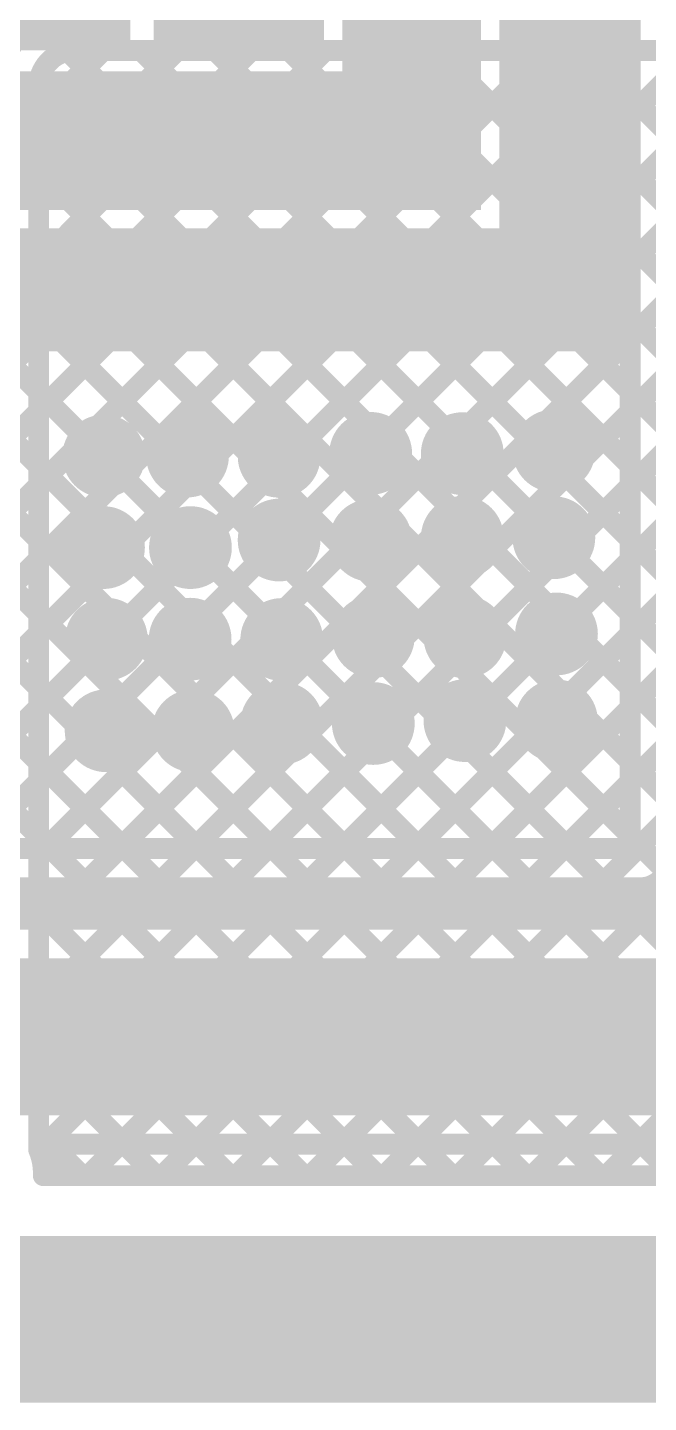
# Model space of a CAD drawing. Header units: millimetres. Extents: x 3.06 to 5.82, y 1.29 to 3.84.
# Drawn here: x 4.235 to 4.472, y 1.286 to 1.812 of the extents above; entities that cross this region are included whole.
import ezdxf

# ---------------------------------------------------------------- set-up
doc = ezdxf.new("R2010")
doc.units = ezdxf.units.MM
doc.header["$MEASUREMENT"] = 0
for name, color, linetype in [('BottomLayer', 5, 'Continuous'), ('BottomSolder', 6, 'Continuous'), ('Mechanical13', 56, 'Continuous'), ('MultiLayer', 9, 'Continuous'), ('TopLayer', 1, 'Continuous'), ('TopSolder', 216, 'Continuous'), ('ViaHoleLayer', 16, 'Continuous')]:
    doc.layers.add(name, color=color, linetype=linetype)

msp = doc.modelspace()

# ---------------------------------------------------------------- linework, layer by layer
at = {"layer": 'BottomLayer'}
for points, const_width in [([(4.419, 1.731), (4.419, 3.181)], 0.008), ([(4.465, 1.498), (4.465, 2.797)], 0.008), ([(4.419, 1.86011), (4.465, 1.81411)], 0.008), ([(4.419, 1.78856), (4.465, 1.83456)], 0.008), ([(4.419, 1.83183), (4.465, 1.78583)], 0.008), ([(4.419, 1.76028), (4.465, 1.80628)], 0.008), ([(4.419, 1.80354), (4.465, 1.75754)], 0.008), ([(4.419, 1.73199), (4.465, 1.77799)], 0.008), ([(4.419, 1.77526), (4.465, 1.72926)], 0.008), ([(4.21329, 1.498), (4.465, 1.74971)], 0.008), ([(4.419, 1.74697), (4.465, 1.70097)], 0.008), ([(4.038, 1.5207), (4.2483, 1.731)], 0.008), ([(4.038, 1.731), (4.344, 1.731)], 0.008), ([(4.038, 1.49241), (4.27659, 1.731)], 0.008), ([(4.038, 1.43585), (4.33315, 1.731)], 0.008), ([(4.038, 1.46413), (4.30487, 1.731)], 0.008), ([(4.03899, 1.731), (4.27199, 1.498)], 0.008), ([(4.06728, 1.731), (4.30028, 1.498)], 0.008), ([(4.09556, 1.731), (4.32856, 1.498)], 0.008), ([(4.12244, 1.492), (4.36144, 1.731)], 0.008), ([(4.12385, 1.731), (4.35685, 1.498)], 0.008), ([(4.15213, 1.731), (4.38513, 1.498)], 0.008), ([(4.15672, 1.498), (4.38972, 1.731)], 0.008), ([(4.18041, 1.731), (4.41341, 1.498)], 0.008), ([(4.18501, 1.498), (4.41801, 1.731)], 0.008), ([(4.2087, 1.731), (4.4417, 1.498)], 0.008), ([(4.23698, 1.731), (4.465, 1.50298)], 0.008), ([(4.26527, 1.731), (4.465, 1.53127)], 0.008), ([(4.29355, 1.731), (4.465, 1.55955)], 0.008), ([(4.32184, 1.731), (4.465, 1.58784)], 0.008), ([(4.344, 1.731), (4.415, 1.731)], 0.008), ([(4.344, 1.731), (4.415, 1.731)], 0.008), ([(4.35012, 1.731), (4.465, 1.61612)], 0.008), ([(4.3784, 1.731), (4.465, 1.6444)], 0.008), ([(4.40669, 1.731), (4.465, 1.67269)], 0.008), ([(4.415, 1.731), (4.419, 1.731)], 0.008), ([(4.24158, 1.498), (4.465, 1.72142)], 0.008), ([(4.038, 1.70371), (4.24371, 1.498)], 0.008), ([(4.26986, 1.498), (4.465, 1.69314)], 0.008), ([(4.29814, 1.498), (4.465, 1.66486)], 0.008), ([(4.32643, 1.498), (4.465, 1.63657)], 0.008), ([(4.35471, 1.498), (4.465, 1.60829)], 0.008), ([(4.383, 1.498), (4.465, 1.58)], 0.008), ([(4.41128, 1.498), (4.465, 1.55172)], 0.008), ([(4.43957, 1.498), (4.465, 1.52343)], 0.008), ([(4.149, 1.498), (4.465, 1.498)], 0.008), ([(4.149, 1.477), (4.469, 1.477)], 0.02), ([(4.244, 1.385), (5.226, 1.385)], 0.008), ([(4.244, 1.373), (4.244, 1.385)], 0.008), ([(4.244, 1.38457), (4.25557, 1.373)], 0.008), ([(4.258, 1.373), (4.27, 1.385)], 0.008), ([(4.27186, 1.385), (4.28386, 1.373)], 0.008), ([(4.28628, 1.373), (4.29828, 1.385)], 0.008), ([(4.30014, 1.385), (4.31214, 1.373)], 0.008), ([(4.31457, 1.373), (4.32657, 1.385)], 0.008), ([(4.32842, 1.385), (4.34042, 1.373)], 0.008), ([(4.34285, 1.373), (4.35485, 1.385)], 0.008), ([(4.35671, 1.385), (4.36871, 1.373)], 0.008), ([(4.37113, 1.373), (4.38313, 1.385)], 0.008), ([(4.38499, 1.385), (4.39699, 1.373)], 0.008), ([(4.39942, 1.373), (4.41142, 1.385)], 0.008), ([(4.41328, 1.385), (4.42528, 1.373)], 0.008), ([(4.4277, 1.373), (4.4397, 1.385)], 0.008), ([(4.44156, 1.385), (4.45356, 1.373)], 0.008), ([(4.45599, 1.373), (4.46799, 1.385)], 0.008), ([(4.46985, 1.385), (4.48185, 1.373)], 0.008), ([(4.244, 1.373), (5.22688, 1.373)], 0.008)]:
    msp.add_lwpolyline(points, dxfattribs=dict(at, const_width=const_width))
for points, const_width in [([(4.463, 1.81411, 1), (4.467, 1.81411, 1)], 0.004), ([(4.417, 1.80354, 1), (4.421, 1.80354, 1)], 0.004), ([(4.463, 1.80628, 1), (4.467, 1.80628, 1)], 0.004), ([(4.417, 1.78856, 1), (4.421, 1.78856, 1)], 0.004), ([(4.463, 1.78583, 1), (4.467, 1.78583, 1)], 0.004), ([(4.463, 1.77799, 1), (4.467, 1.77799, 1)], 0.004), ([(4.417, 1.77526, 1), (4.421, 1.77526, 1)], 0.004), ([(4.417, 1.76028, 1), (4.421, 1.76028, 1)], 0.004), ([(4.463, 1.75754, 1), (4.467, 1.75754, 1)], 0.004), ([(4.417, 1.74697, 1), (4.421, 1.74697, 1)], 0.004), ([(4.463, 1.74971, 1), (4.467, 1.74971, 1)], 0.004), ([(4.23498, 1.731, 1), (4.23898, 1.731, 1)], 0.004), ([(4.2463, 1.731, 1), (4.2503, 1.731, 1)], 0.004), ([(4.26327, 1.731, 1), (4.26727, 1.731, 1)], 0.004), ([(4.27459, 1.731, 1), (4.27859, 1.731, 1)], 0.004), ([(4.29155, 1.731, 1), (4.29555, 1.731, 1)], 0.004), ([(4.30287, 1.731, 1), (4.30687, 1.731, 1)], 0.004), ([(4.31984, 1.731, 1), (4.32384, 1.731, 1)], 0.004), ([(4.33115, 1.731, 1), (4.33515, 1.731, 1)], 0.004), ([(4.342, 1.731, 1), (4.346, 1.731, 1)], 0.004), ([(4.342, 1.731, 1), (4.346, 1.731, 1)], 0.004), ([(4.342, 1.731, 1), (4.346, 1.731, 1)], 0.004), ([(4.34812, 1.731, 1), (4.35212, 1.731, 1)], 0.004), ([(4.35944, 1.731, 1), (4.36344, 1.731, 1)], 0.004), ([(4.3764, 1.731, 1), (4.3804, 1.731, 1)], 0.004), ([(4.38772, 1.731, 1), (4.39172, 1.731, 1)], 0.004), ([(4.40469, 1.731, 1), (4.40869, 1.731, 1)], 0.004), ([(4.413, 1.731, 1), (4.417, 1.731, 1)], 0.004), ([(4.413, 1.731, 1), (4.417, 1.731, 1)], 0.004), ([(4.413, 1.731, 1), (4.417, 1.731, 1)], 0.004), ([(4.41601, 1.731, 1), (4.42001, 1.731, 1)], 0.004), ([(4.417, 1.73199, 1), (4.421, 1.73199, 1)], 0.004), ([(4.417, 1.731, 1), (4.421, 1.731, 1)], 0.004), ([(4.417, 1.731, 1), (4.421, 1.731, 1)], 0.004), ([(4.463, 1.72926, 1), (4.467, 1.72926, 1)], 0.004), ([(4.463, 1.72142, 1), (4.467, 1.72142, 1)], 0.004), ([(4.463, 1.70097, 1), (4.467, 1.70097, 1)], 0.004), ([(4.463, 1.69314, 1), (4.467, 1.69314, 1)], 0.004), ([(4.463, 1.67269, 1), (4.467, 1.67269, 1)], 0.004), ([(4.463, 1.66486, 1), (4.467, 1.66486, 1)], 0.004), ([(4.35998, 1.649, 1), (4.37179, 1.649, 1)], 0.01181), ([(4.39498, 1.64889, 1), (4.40679, 1.64889, 1)], 0.01181), ([(4.42998, 1.65, 1), (4.44179, 1.65, 1)], 0.01181), ([(4.25798, 1.648, 1), (4.26979, 1.648, 1)], 0.01181), ([(4.28998, 1.648, 1), (4.30179, 1.648, 1)], 0.01181), ([(4.32498, 1.64789, 1), (4.33679, 1.64789, 1)], 0.01181), ([(4.463, 1.6444, 1), (4.467, 1.6444, 1)], 0.004), ([(4.463, 1.63657, 1), (4.467, 1.63657, 1)], 0.004), ([(4.25787, 1.613, 1), (4.26968, 1.613, 1)], 0.01181), ([(4.29109, 1.613, 1), (4.30291, 1.613, 1)], 0.01181), ([(4.32498, 1.61589, 1), (4.33679, 1.61589, 1)], 0.01181), ([(4.35998, 1.61578, 1), (4.37179, 1.61578, 1)], 0.01181), ([(4.39498, 1.61689, 1), (4.40679, 1.61689, 1)], 0.01181), ([(4.42998, 1.61678, 1), (4.44179, 1.61678, 1)], 0.01181), ([(4.463, 1.61612, 1), (4.467, 1.61612, 1)], 0.004), ([(4.463, 1.60829, 1), (4.467, 1.60829, 1)], 0.004), ([(4.25898, 1.578, 1), (4.27079, 1.578, 1)], 0.01181), ([(4.29098, 1.578, 1), (4.30279, 1.578, 1)], 0.01181), ([(4.32598, 1.57789, 1), (4.33779, 1.57789, 1)], 0.01181), ([(4.36098, 1.579, 1), (4.37279, 1.579, 1)], 0.01181), ([(4.39598, 1.57889, 1), (4.40779, 1.57889, 1)], 0.01181), ([(4.43098, 1.58, 1), (4.44279, 1.58, 1)], 0.01181), ([(4.463, 1.58784, 1), (4.467, 1.58784, 1)], 0.004), ([(4.463, 1.58, 1), (4.467, 1.58, 1)], 0.004), ([(4.463, 1.55955, 1), (4.467, 1.55955, 1)], 0.004), ([(4.32598, 1.54589, 1), (4.33779, 1.54589, 1)], 0.01181), ([(4.36098, 1.54578, 1), (4.37279, 1.54578, 1)], 0.01181), ([(4.39598, 1.54689, 1), (4.40779, 1.54689, 1)], 0.01181), ([(4.43098, 1.54678, 1), (4.44279, 1.54678, 1)], 0.01181), ([(4.463, 1.55172, 1), (4.467, 1.55172, 1)], 0.004), ([(4.25887, 1.543, 1), (4.27068, 1.543, 1)], 0.01181), ([(4.29209, 1.543, 1), (4.30391, 1.543, 1)], 0.01181), ([(4.463, 1.53127, 1), (4.467, 1.53127, 1)], 0.004), ([(4.463, 1.52343, 1), (4.467, 1.52343, 1)], 0.004), ([(4.463, 1.50298, 1), (4.467, 1.50298, 1)], 0.004), ([(4.23958, 1.498, 1), (4.24358, 1.498, 1)], 0.004), ([(4.24171, 1.498, 1), (4.24571, 1.498, 1)], 0.004), ([(4.26786, 1.498, 1), (4.27186, 1.498, 1)], 0.004), ([(4.26999, 1.498, 1), (4.27399, 1.498, 1)], 0.004), ([(4.29614, 1.498, 1), (4.30014, 1.498, 1)], 0.004), ([(4.29828, 1.498, 1), (4.30228, 1.498, 1)], 0.004), ([(4.32443, 1.498, 1), (4.32843, 1.498, 1)], 0.004), ([(4.32656, 1.498, 1), (4.33056, 1.498, 1)], 0.004), ([(4.35271, 1.498, 1), (4.35671, 1.498, 1)], 0.004), ([(4.35485, 1.498, 1), (4.35885, 1.498, 1)], 0.004), ([(4.381, 1.498, 1), (4.385, 1.498, 1)], 0.004), ([(4.38313, 1.498, 1), (4.38713, 1.498, 1)], 0.004), ([(4.40928, 1.498, 1), (4.41328, 1.498, 1)], 0.004), ([(4.41141, 1.498, 1), (4.41541, 1.498, 1)], 0.004), ([(4.43757, 1.498, 1), (4.44157, 1.498, 1)], 0.004), ([(4.4397, 1.498, 1), (4.4437, 1.498, 1)], 0.004), ([(4.463, 1.498, 1), (4.467, 1.498, 1)], 0.004), ([(4.463, 1.498, 1), (4.467, 1.498, 1)], 0.004), ([(4.464, 1.477, 1), (4.474, 1.477, 1)], 0.01), ([(4.464, 1.477, 1), (4.474, 1.477, 1)], 0.01), ([(4.242, 1.385, 1), (4.246, 1.385, 1)], 0.004), ([(4.242, 1.385, 1), (4.246, 1.385, 1)], 0.004), ([(4.242, 1.38457, 1), (4.246, 1.38457, 1)], 0.004), ([(4.268, 1.385, 1), (4.272, 1.385, 1)], 0.004), ([(4.26986, 1.385, 1), (4.27386, 1.385, 1)], 0.004), ([(4.29628, 1.385, 1), (4.30028, 1.385, 1)], 0.004), ([(4.29814, 1.385, 1), (4.30214, 1.385, 1)], 0.004), ([(4.32457, 1.385, 1), (4.32857, 1.385, 1)], 0.004), ([(4.32642, 1.385, 1), (4.33042, 1.385, 1)], 0.004), ([(4.35285, 1.385, 1), (4.35685, 1.385, 1)], 0.004), ([(4.35471, 1.385, 1), (4.35871, 1.385, 1)], 0.004), ([(4.38113, 1.385, 1), (4.38513, 1.385, 1)], 0.004), ([(4.38299, 1.385, 1), (4.38699, 1.385, 1)], 0.004), ([(4.40942, 1.385, 1), (4.41342, 1.385, 1)], 0.004), ([(4.41128, 1.385, 1), (4.41528, 1.385, 1)], 0.004), ([(4.4377, 1.385, 1), (4.4417, 1.385, 1)], 0.004), ([(4.43956, 1.385, 1), (4.44356, 1.385, 1)], 0.004), ([(4.46599, 1.385, 1), (4.46999, 1.385, 1)], 0.004), ([(4.46785, 1.385, 1), (4.47185, 1.385, 1)], 0.004), ([(4.242, 1.373, 1), (4.246, 1.373, 1)], 0.004), ([(4.242, 1.373, 1), (4.246, 1.373, 1)], 0.004), ([(4.25357, 1.373, 1), (4.25757, 1.373, 1)], 0.004), ([(4.256, 1.373, 1), (4.26, 1.373, 1)], 0.004), ([(4.28186, 1.373, 1), (4.28586, 1.373, 1)], 0.004), ([(4.28428, 1.373, 1), (4.28828, 1.373, 1)], 0.004), ([(4.31014, 1.373, 1), (4.31414, 1.373, 1)], 0.004), ([(4.31257, 1.373, 1), (4.31657, 1.373, 1)], 0.004), ([(4.33842, 1.373, 1), (4.34242, 1.373, 1)], 0.004), ([(4.34085, 1.373, 1), (4.34485, 1.373, 1)], 0.004), ([(4.36671, 1.373, 1), (4.37071, 1.373, 1)], 0.004), ([(4.36913, 1.373, 1), (4.37313, 1.373, 1)], 0.004), ([(4.39499, 1.373, 1), (4.39899, 1.373, 1)], 0.004), ([(4.39742, 1.373, 1), (4.40142, 1.373, 1)], 0.004), ([(4.42328, 1.373, 1), (4.42728, 1.373, 1)], 0.004), ([(4.4257, 1.373, 1), (4.4297, 1.373, 1)], 0.004), ([(4.45156, 1.373, 1), (4.45556, 1.373, 1)], 0.004), ([(4.45399, 1.373, 1), (4.45799, 1.373, 1)], 0.004)]:
    msp.add_lwpolyline(points, format="xyb", close=True, dxfattribs=dict(at, const_width=const_width))
at = {"layer": 'BottomLayer', "const_width": 0.02}
msp.add_lwpolyline([(4.486, 1.494, -0.414214), (4.469, 1.477)], format="xyb", dxfattribs=at)
at = {"layer": 'BottomLayer'}
for points in [[(4.416, 1.688), (4.464, 1.688), (4.416, 3.257), (4.464, 3.257)], [(4.355, 1.742), (4.408, 1.742), (4.355, 3.229), (4.408, 3.229)], [(4.283, 1.803), (4.348, 1.803), (4.283, 3.181), (4.348, 3.181)], [(4.231, 1.803), (4.274, 1.803), (4.231, 2.965), (4.274, 2.965)], [(3.437, 1.803), (4.244, 1.803), (3.437, 1.833), (4.244, 1.833)], [(3.761, 1.742), (4.404, 1.742), (3.761, 1.795), (4.404, 1.795)], [(4.07, 1.688), (4.449, 1.688), (4.07, 1.735), (4.449, 1.735)], [(4.122, 1.396), (5.263, 1.396), (4.122, 1.456), (5.263, 1.456)]]:
    msp.add_solid(points, dxfattribs=at)
at = {"layer": 'BottomSolder', "const_width": 0.01581}
for points in [[(4.42798, 1.65, 1), (4.44379, 1.65, 1)], [(4.25598, 1.648, 1), (4.27179, 1.648, 1)], [(4.28798, 1.648, 1), (4.30379, 1.648, 1)], [(4.32298, 1.64789, 1), (4.33879, 1.64789, 1)], [(4.35798, 1.649, 1), (4.37379, 1.649, 1)], [(4.39298, 1.64889, 1), (4.40879, 1.64889, 1)], [(4.32298, 1.61589, 1), (4.33879, 1.61589, 1)], [(4.35798, 1.61578, 1), (4.37379, 1.61578, 1)], [(4.39298, 1.61689, 1), (4.40879, 1.61689, 1)], [(4.42798, 1.61678, 1), (4.44379, 1.61678, 1)], [(4.25587, 1.613, 1), (4.27168, 1.613, 1)], [(4.28909, 1.613, 1), (4.30491, 1.613, 1)], [(4.25698, 1.578, 1), (4.27279, 1.578, 1)], [(4.28898, 1.578, 1), (4.30479, 1.578, 1)], [(4.32398, 1.57789, 1), (4.33979, 1.57789, 1)], [(4.35898, 1.579, 1), (4.37479, 1.579, 1)], [(4.39398, 1.57889, 1), (4.40979, 1.57889, 1)], [(4.42898, 1.58, 1), (4.44479, 1.58, 1)], [(4.32398, 1.54589, 1), (4.33979, 1.54589, 1)], [(4.35898, 1.54578, 1), (4.37479, 1.54578, 1)], [(4.39398, 1.54689, 1), (4.40979, 1.54689, 1)], [(4.42898, 1.54678, 1), (4.44479, 1.54678, 1)], [(4.25687, 1.543, 1), (4.27268, 1.543, 1)], [(4.29009, 1.543, 1), (4.30591, 1.543, 1)]]:
    msp.add_lwpolyline(points, format="xyb", close=True, dxfattribs=at)
at = {"layer": 'Mechanical13', "const_width": 0.01}
msp.add_lwpolyline([(3.303, 1.29131), (5.81898, 1.29131)], dxfattribs=at)
at = {"layer": 'MultiLayer', "const_width": 0.01181}
for points in [[(4.35998, 1.649, 1), (4.37179, 1.649, 1)], [(4.39498, 1.64889, 1), (4.40679, 1.64889, 1)], [(4.42998, 1.65, 1), (4.44179, 1.65, 1)], [(4.25798, 1.648, 1), (4.26979, 1.648, 1)], [(4.28998, 1.648, 1), (4.30179, 1.648, 1)], [(4.32498, 1.64789, 1), (4.33679, 1.64789, 1)], [(4.25787, 1.613, 1), (4.26968, 1.613, 1)], [(4.29109, 1.613, 1), (4.30291, 1.613, 1)], [(4.32498, 1.61589, 1), (4.33679, 1.61589, 1)], [(4.35998, 1.61578, 1), (4.37179, 1.61578, 1)], [(4.39498, 1.61689, 1), (4.40679, 1.61689, 1)], [(4.42998, 1.61678, 1), (4.44179, 1.61678, 1)], [(4.25898, 1.578, 1), (4.27079, 1.578, 1)], [(4.29098, 1.578, 1), (4.30279, 1.578, 1)], [(4.32598, 1.57789, 1), (4.33779, 1.57789, 1)], [(4.36098, 1.579, 1), (4.37279, 1.579, 1)], [(4.39598, 1.57889, 1), (4.40779, 1.57889, 1)], [(4.43098, 1.58, 1), (4.44279, 1.58, 1)], [(4.32598, 1.54589, 1), (4.33779, 1.54589, 1)], [(4.36098, 1.54578, 1), (4.37279, 1.54578, 1)], [(4.39598, 1.54689, 1), (4.40779, 1.54689, 1)], [(4.43098, 1.54678, 1), (4.44279, 1.54678, 1)], [(4.25887, 1.543, 1), (4.27068, 1.543, 1)], [(4.29209, 1.543, 1), (4.30391, 1.543, 1)]]:
    msp.add_lwpolyline(points, format="xyb", close=True, dxfattribs=at)
at = {"layer": 'TopLayer', "const_width": 0.008}
for points in [[(4.39942, 1.373), (4.95142, 1.925)], [(4.4277, 1.373), (4.9797, 1.925)], [(4.45599, 1.373), (5.00799, 1.925)], [(4.37113, 1.373), (4.80168, 1.80355)], [(4.239, 1.60856), (4.43344, 1.803)], [(4.239, 1.63685), (4.40515, 1.803)], [(4.239, 1.77827), (4.26373, 1.803)], [(4.239, 1.7217), (4.3203, 1.803)], [(4.239, 1.66513), (4.37687, 1.803)], [(4.239, 1.69341), (4.34859, 1.803)], [(4.239, 1.55199), (4.49001, 1.803)], [(4.239, 1.43886), (4.60314, 1.803)], [(4.239, 1.58028), (4.46172, 1.803)], [(4.239, 1.41057), (4.63143, 1.803)], [(4.239, 1.74998), (4.29202, 1.803)], [(4.239, 1.52371), (4.51829, 1.803)], [(4.239, 1.49542), (4.54658, 1.803)], [(4.239, 1.46714), (4.57486, 1.803)], [(4.23918, 1.38247), (4.65971, 1.803)], [(4.25013, 1.8027), (4.67984, 1.373)], [(4.253, 1.803), (4.795, 1.803)], [(4.258, 1.373), (4.688, 1.803)], [(4.27812, 1.803), (4.70812, 1.373)], [(4.28628, 1.373), (4.71628, 1.803)], [(4.3064, 1.803), (4.7364, 1.373)], [(4.31457, 1.373), (4.74457, 1.803)], [(4.33469, 1.803), (4.76469, 1.373)], [(4.34285, 1.373), (4.77285, 1.803)], [(4.36297, 1.803), (4.79297, 1.373)], [(4.39126, 1.803), (4.82126, 1.373)], [(4.41954, 1.803), (4.84954, 1.373)], [(4.44783, 1.803), (4.87783, 1.373)], [(4.239, 1.38291), (4.239, 1.789)], [(4.239, 1.78555), (4.65155, 1.373)], [(4.239, 1.75727), (4.62327, 1.373)], [(4.239, 1.72898), (4.59498, 1.373)], [(4.239, 1.7007), (4.5667, 1.373)], [(4.239, 1.67241), (4.53841, 1.373)], [(4.239, 1.64413), (4.51013, 1.373)], [(4.239, 1.61585), (4.48185, 1.373)], [(4.239, 1.58756), (4.45356, 1.373)], [(4.239, 1.55928), (4.42528, 1.373)], [(4.239, 1.53099), (4.39699, 1.373)], [(4.239, 1.50271), (4.36871, 1.373)], [(4.239, 1.47442), (4.34042, 1.373)], [(4.239, 1.44614), (4.31214, 1.373)], [(4.239, 1.41786), (4.28386, 1.373)], [(4.239, 1.38957), (4.25557, 1.373)], [(4.24079, 1.373), (5.448, 1.373)]]:
    msp.add_lwpolyline(points, dxfattribs=at)
at = {"layer": 'TopLayer'}
for points, const_width in [([(4.2, 1.80708, -0.320876), (4.253, 1.845)], 0.008), ([(4.218, 1.789, -0.414214), (4.253, 1.824)], 0.02), ([(4.239, 1.789, -0.414214), (4.253, 1.803)], 0.008), ([(4.239, 1.38291, -0.100628), (4.24081, 1.374)], 0.008)]:
    msp.add_lwpolyline(points, format="xyb", dxfattribs=dict(at, const_width=const_width))
for points, const_width in [([(4.24813, 1.8027, 1), (4.25213, 1.8027, 1)], 0.004), ([(4.251, 1.803, 1), (4.255, 1.803, 1)], 0.004), ([(4.251, 1.803, 1), (4.255, 1.803, 1)], 0.004), ([(4.26173, 1.803, 1), (4.26573, 1.803, 1)], 0.004), ([(4.27612, 1.803, 1), (4.28012, 1.803, 1)], 0.004), ([(4.29002, 1.803, 1), (4.29402, 1.803, 1)], 0.004), ([(4.3044, 1.803, 1), (4.3084, 1.803, 1)], 0.004), ([(4.3183, 1.803, 1), (4.3223, 1.803, 1)], 0.004), ([(4.33269, 1.803, 1), (4.33669, 1.803, 1)], 0.004), ([(4.34659, 1.803, 1), (4.35059, 1.803, 1)], 0.004), ([(4.36097, 1.803, 1), (4.36497, 1.803, 1)], 0.004), ([(4.37487, 1.803, 1), (4.37887, 1.803, 1)], 0.004), ([(4.38926, 1.803, 1), (4.39326, 1.803, 1)], 0.004), ([(4.40315, 1.803, 1), (4.40715, 1.803, 1)], 0.004), ([(4.41754, 1.803, 1), (4.42154, 1.803, 1)], 0.004), ([(4.43144, 1.803, 1), (4.43544, 1.803, 1)], 0.004), ([(4.44583, 1.803, 1), (4.44983, 1.803, 1)], 0.004), ([(4.45972, 1.803, 1), (4.46372, 1.803, 1)], 0.004), ([(4.237, 1.789, 1), (4.241, 1.789, 1)], 0.004), ([(4.237, 1.789, 1), (4.241, 1.789, 1)], 0.004), ([(4.237, 1.78555, 1), (4.241, 1.78555, 1)], 0.004), ([(4.237, 1.77827, 1), (4.241, 1.77827, 1)], 0.004), ([(4.237, 1.75727, 1), (4.241, 1.75727, 1)], 0.004), ([(4.237, 1.74998, 1), (4.241, 1.74998, 1)], 0.004), ([(4.237, 1.72898, 1), (4.241, 1.72898, 1)], 0.004), ([(4.237, 1.7217, 1), (4.241, 1.7217, 1)], 0.004), ([(4.237, 1.7007, 1), (4.241, 1.7007, 1)], 0.004), ([(4.237, 1.69341, 1), (4.241, 1.69341, 1)], 0.004), ([(4.237, 1.67241, 1), (4.241, 1.67241, 1)], 0.004), ([(4.237, 1.66513, 1), (4.241, 1.66513, 1)], 0.004), ([(4.35998, 1.649, 1), (4.37179, 1.649, 1)], 0.01181), ([(4.39498, 1.64889, 1), (4.40679, 1.64889, 1)], 0.01181), ([(4.42998, 1.65, 1), (4.44179, 1.65, 1)], 0.01181), ([(4.25798, 1.648, 1), (4.26979, 1.648, 1)], 0.01181), ([(4.28998, 1.648, 1), (4.30179, 1.648, 1)], 0.01181), ([(4.32498, 1.64789, 1), (4.33679, 1.64789, 1)], 0.01181), ([(4.237, 1.64413, 1), (4.241, 1.64413, 1)], 0.004), ([(4.237, 1.63685, 1), (4.241, 1.63685, 1)], 0.004), ([(4.25787, 1.613, 1), (4.26968, 1.613, 1)], 0.01181), ([(4.29109, 1.613, 1), (4.30291, 1.613, 1)], 0.01181), ([(4.32498, 1.61589, 1), (4.33679, 1.61589, 1)], 0.01181), ([(4.35998, 1.61578, 1), (4.37179, 1.61578, 1)], 0.01181), ([(4.39498, 1.61689, 1), (4.40679, 1.61689, 1)], 0.01181), ([(4.42998, 1.61678, 1), (4.44179, 1.61678, 1)], 0.01181), ([(4.237, 1.61585, 1), (4.241, 1.61585, 1)], 0.004), ([(4.237, 1.60856, 1), (4.241, 1.60856, 1)], 0.004), ([(4.237, 1.58756, 1), (4.241, 1.58756, 1)], 0.004), ([(4.25898, 1.578, 1), (4.27079, 1.578, 1)], 0.01181), ([(4.29098, 1.578, 1), (4.30279, 1.578, 1)], 0.01181), ([(4.32598, 1.57789, 1), (4.33779, 1.57789, 1)], 0.01181), ([(4.36098, 1.579, 1), (4.37279, 1.579, 1)], 0.01181), ([(4.39598, 1.57889, 1), (4.40779, 1.57889, 1)], 0.01181), ([(4.43098, 1.58, 1), (4.44279, 1.58, 1)], 0.01181), ([(4.237, 1.58028, 1), (4.241, 1.58028, 1)], 0.004), ([(4.237, 1.55928, 1), (4.241, 1.55928, 1)], 0.004), ([(4.237, 1.55199, 1), (4.241, 1.55199, 1)], 0.004), ([(4.32598, 1.54589, 1), (4.33779, 1.54589, 1)], 0.01181), ([(4.36098, 1.54578, 1), (4.37279, 1.54578, 1)], 0.01181), ([(4.39598, 1.54689, 1), (4.40779, 1.54689, 1)], 0.01181), ([(4.43098, 1.54678, 1), (4.44279, 1.54678, 1)], 0.01181), ([(4.25887, 1.543, 1), (4.27068, 1.543, 1)], 0.01181), ([(4.29209, 1.543, 1), (4.30391, 1.543, 1)], 0.01181), ([(4.237, 1.53099, 1), (4.241, 1.53099, 1)], 0.004), ([(4.237, 1.52371, 1), (4.241, 1.52371, 1)], 0.004), ([(4.237, 1.50271, 1), (4.241, 1.50271, 1)], 0.004), ([(4.237, 1.49542, 1), (4.241, 1.49542, 1)], 0.004), ([(4.237, 1.47442, 1), (4.241, 1.47442, 1)], 0.004), ([(4.237, 1.46714, 1), (4.241, 1.46714, 1)], 0.004), ([(4.237, 1.44614, 1), (4.241, 1.44614, 1)], 0.004), ([(4.237, 1.43886, 1), (4.241, 1.43886, 1)], 0.004), ([(4.237, 1.41786, 1), (4.241, 1.41786, 1)], 0.004), ([(4.237, 1.41057, 1), (4.241, 1.41057, 1)], 0.004), ([(4.237, 1.38957, 1), (4.241, 1.38957, 1)], 0.004), ([(4.237, 1.38291, 1), (4.241, 1.38291, 1)], 0.004), ([(4.237, 1.38291, 1), (4.241, 1.38291, 1)], 0.004), ([(4.23718, 1.38247, 1), (4.24118, 1.38247, 1)], 0.004), ([(4.23879, 1.373, 1), (4.24279, 1.373, 1)], 0.004), ([(4.23881, 1.374, 1), (4.24281, 1.374, 1)], 0.004), ([(4.25357, 1.373, 1), (4.25757, 1.373, 1)], 0.004), ([(4.256, 1.373, 1), (4.26, 1.373, 1)], 0.004), ([(4.28186, 1.373, 1), (4.28586, 1.373, 1)], 0.004), ([(4.28428, 1.373, 1), (4.28828, 1.373, 1)], 0.004), ([(4.31014, 1.373, 1), (4.31414, 1.373, 1)], 0.004), ([(4.31257, 1.373, 1), (4.31657, 1.373, 1)], 0.004), ([(4.33842, 1.373, 1), (4.34242, 1.373, 1)], 0.004), ([(4.34085, 1.373, 1), (4.34485, 1.373, 1)], 0.004), ([(4.36671, 1.373, 1), (4.37071, 1.373, 1)], 0.004), ([(4.36913, 1.373, 1), (4.37313, 1.373, 1)], 0.004), ([(4.39499, 1.373, 1), (4.39899, 1.373, 1)], 0.004), ([(4.39742, 1.373, 1), (4.40142, 1.373, 1)], 0.004), ([(4.42328, 1.373, 1), (4.42728, 1.373, 1)], 0.004), ([(4.4257, 1.373, 1), (4.4297, 1.373, 1)], 0.004), ([(4.45156, 1.373, 1), (4.45556, 1.373, 1)], 0.004), ([(4.45399, 1.373, 1), (4.45799, 1.373, 1)], 0.004)]:
    msp.add_lwpolyline(points, format="xyb", close=True, dxfattribs=dict(at, const_width=const_width))
for points in [[(4.032, 1.297), (5.334, 1.297), (4.032, 1.35), (5.334, 1.35)], [(3.478, 1.296), (5.277, 1.296), (3.478, 1.327), (5.277, 1.327)]]:
    msp.add_solid(points, dxfattribs=at)
at = {"layer": 'TopSolder', "const_width": 0.01581}
for points in [[(4.42798, 1.65, 1), (4.44379, 1.65, 1)], [(4.25598, 1.648, 1), (4.27179, 1.648, 1)], [(4.28798, 1.648, 1), (4.30379, 1.648, 1)], [(4.32298, 1.64789, 1), (4.33879, 1.64789, 1)], [(4.35798, 1.649, 1), (4.37379, 1.649, 1)], [(4.39298, 1.64889, 1), (4.40879, 1.64889, 1)], [(4.32298, 1.61589, 1), (4.33879, 1.61589, 1)], [(4.35798, 1.61578, 1), (4.37379, 1.61578, 1)], [(4.39298, 1.61689, 1), (4.40879, 1.61689, 1)], [(4.42798, 1.61678, 1), (4.44379, 1.61678, 1)], [(4.25587, 1.613, 1), (4.27168, 1.613, 1)], [(4.28909, 1.613, 1), (4.30491, 1.613, 1)], [(4.25698, 1.578, 1), (4.27279, 1.578, 1)], [(4.28898, 1.578, 1), (4.30479, 1.578, 1)], [(4.32398, 1.57789, 1), (4.33979, 1.57789, 1)], [(4.35898, 1.579, 1), (4.37479, 1.579, 1)], [(4.39398, 1.57889, 1), (4.40979, 1.57889, 1)], [(4.42898, 1.58, 1), (4.44479, 1.58, 1)], [(4.32398, 1.54589, 1), (4.33979, 1.54589, 1)], [(4.35898, 1.54578, 1), (4.37479, 1.54578, 1)], [(4.39398, 1.54689, 1), (4.40979, 1.54689, 1)], [(4.42898, 1.54678, 1), (4.44479, 1.54678, 1)], [(4.25687, 1.543, 1), (4.27268, 1.543, 1)], [(4.29009, 1.543, 1), (4.30591, 1.543, 1)]]:
    msp.add_lwpolyline(points, format="xyb", close=True, dxfattribs=at)
at = {"layer": 'ViaHoleLayer', "const_width": 0.00787}
for points in [[(4.25995, 1.648, 1), (4.26783, 1.648, 1)], [(4.29195, 1.648, 1), (4.29983, 1.648, 1)], [(4.32695, 1.64789, 1), (4.33483, 1.64789, 1)], [(4.36195, 1.649, 1), (4.36983, 1.649, 1)], [(4.39695, 1.64889, 1), (4.40483, 1.64889, 1)], [(4.43195, 1.65, 1), (4.43983, 1.65, 1)], [(4.32695, 1.61589, 1), (4.33483, 1.61589, 1)], [(4.36195, 1.61578, 1), (4.36983, 1.61578, 1)], [(4.39695, 1.61689, 1), (4.40483, 1.61689, 1)], [(4.43195, 1.61678, 1), (4.43983, 1.61678, 1)], [(4.25984, 1.613, 1), (4.26771, 1.613, 1)], [(4.29306, 1.613, 1), (4.30094, 1.613, 1)], [(4.36295, 1.579, 1), (4.37083, 1.579, 1)], [(4.43295, 1.58, 1), (4.44083, 1.58, 1)], [(4.26095, 1.578, 1), (4.26883, 1.578, 1)], [(4.29295, 1.578, 1), (4.30083, 1.578, 1)], [(4.32795, 1.57789, 1), (4.33583, 1.57789, 1)], [(4.39795, 1.57889, 1), (4.40583, 1.57889, 1)], [(4.26084, 1.543, 1), (4.26871, 1.543, 1)], [(4.29406, 1.543, 1), (4.30194, 1.543, 1)], [(4.32795, 1.54589, 1), (4.33583, 1.54589, 1)], [(4.36295, 1.54578, 1), (4.37083, 1.54578, 1)], [(4.39795, 1.54689, 1), (4.40583, 1.54689, 1)], [(4.43295, 1.54678, 1), (4.44083, 1.54678, 1)]]:
    msp.add_lwpolyline(points, format="xyb", close=True, dxfattribs=at)

doc.saveas('drawing.dxf')
